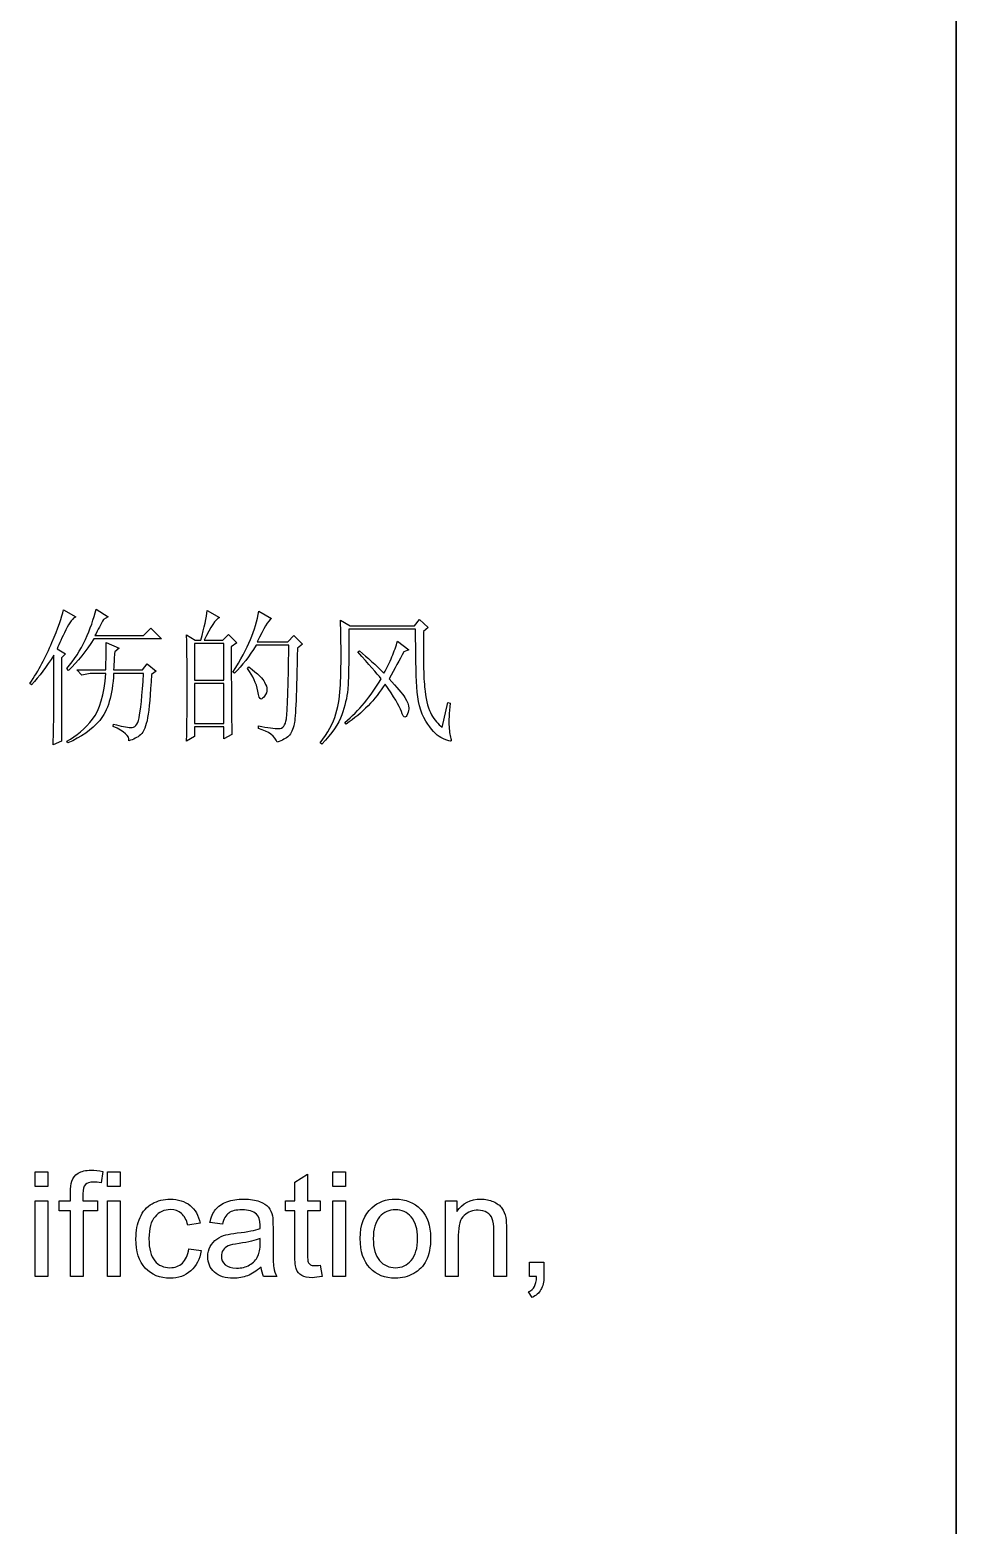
# Model space of a CAD drawing. Extents: x -45 to 645, y -160 to 467.
# Drawn here: x 388.96 to 400.13, y 105.36 to 123.4 of the extents above; entities that cross this region are included whole.
import ezdxf

# ---------------------------------------------------------------- set-up
doc = ezdxf.new("R2010")
doc.units = 0
doc.layers.add('layer 1', color=7, linetype='Continuous')

msp = doc.modelspace()

# ---------------------------------------------------------------- linework, layer by layer
at = {"color": 7, "lineweight": 35}
msp.add_line((400.132, 209.862), (400.132, 81.262), dxfattribs=at)
msp.add_line((400.132, 209.862), (400.132, 81.262), dxfattribs=at)
msp.add_line((400.132, 209.862), (400.132, 81.262), dxfattribs=at)
msp.add_line((400.132, 209.862), (400.132, 81.262), dxfattribs=at)
at = {"layer": 'layer 1', "color": 7, "lineweight": 9, "true_color": 0xffffff}
msp.add_open_spline([(400.131, 209.862), (400.131, 166.996), (400.131, 102.696), (400.131, 81.262)], degree=3, dxfattribs=at)
at = {"layer": 'layer 1', "color": 7, "true_color": 0xffffff}
for points, knots in [([(389.344, 114.816), (389.344, 114.816), (389.344, 115.823), (389.344, 115.823), (389.344, 115.823), (389.391, 115.871), (389.391, 115.871), (389.391, 115.871), (389.29, 115.933), (389.29, 115.933), (389.312, 115.993), (389.347, 116.068), (389.394, 116.16), (389.442, 116.252), (389.482, 116.305), (389.513, 116.319), (389.513, 116.319), (389.365, 116.402), (389.365, 116.402), (389.346, 116.315), (389.3, 116.183), (389.227, 116.008), (389.155, 115.834), (389.066, 115.67), (388.961, 115.513), (388.961, 115.513), (388.982, 115.499), (388.982, 115.499), (389.073, 115.596), (389.162, 115.716), (389.248, 115.857), (389.248, 115.857), (389.248, 115.127), (389.248, 115.127), (389.248, 115.04), (389.246, 114.922), (389.241, 114.775), (389.241, 114.775), (389.344, 114.816), (389.344, 114.816)], [0, 0, 0, 0, 0.076923, 0.076923, 0.076923, 0.153846, 0.153846, 0.153846, 0.230769, 0.230769, 0.230769, 0.307692, 0.307692, 0.307692, 0.384615, 0.384615, 0.384615, 0.461538, 0.461538, 0.461538, 0.538462, 0.538462, 0.538462, 0.615385, 0.615385, 0.615385, 0.692308, 0.692308, 0.692308, 0.769231, 0.769231, 0.769231, 0.846154, 0.846154, 0.846154, 0.923077, 0.923077, 0.923077, 1, 1, 1, 1]), ([(389.63, 116.044), (389.571, 115.915), (389.496, 115.799), (389.405, 115.693), (389.405, 115.693), (389.426, 115.672), (389.426, 115.672), (389.539, 115.777), (389.641, 115.904), (389.731, 116.051), (389.731, 116.051), (390.55, 116.051), (390.55, 116.051), (390.55, 116.051), (390.421, 116.181), (390.421, 116.181), (390.421, 116.181), (390.332, 116.091), (390.332, 116.091), (390.332, 116.091), (389.745, 116.091), (389.745, 116.091), (389.782, 116.165), (389.817, 116.231), (389.848, 116.285), (389.848, 116.285), (389.903, 116.319), (389.903, 116.319), (389.903, 116.319), (389.759, 116.409), (389.759, 116.409), (389.731, 116.294), (389.689, 116.172), (389.63, 116.044)], [0, 0, 0, 0, 0.090909, 0.090909, 0.090909, 0.181818, 0.181818, 0.181818, 0.272727, 0.272727, 0.272727, 0.363636, 0.363636, 0.363636, 0.454545, 0.454545, 0.454545, 0.545455, 0.545455, 0.545455, 0.636364, 0.636364, 0.636364, 0.727273, 0.727273, 0.727273, 0.818182, 0.818182, 0.818182, 0.909091, 0.909091, 0.909091, 1, 1, 1, 1]), ([(391.458, 116.003), (391.458, 116.003), (391.355, 116.107), (391.355, 116.107), (391.355, 116.107), (391.287, 116.037), (391.287, 116.037), (391.287, 116.037), (391.062, 116.037), (391.062, 116.037), (391.139, 116.197), (391.202, 116.289), (391.247, 116.312), (391.247, 116.312), (391.097, 116.395), (391.097, 116.395), (391.092, 116.312), (391.067, 116.194), (391.022, 116.037), (391.022, 116.037), (390.954, 116.037), (390.954, 116.037), (390.954, 116.037), (390.851, 116.1), (390.851, 116.1), (390.856, 115.889), (390.858, 115.675), (390.858, 115.462), (390.858, 115.248), (390.856, 115.033), (390.851, 114.818), (390.851, 114.818), (390.947, 114.873), (390.947, 114.873), (390.947, 114.873), (390.947, 114.989), (390.947, 114.989), (390.947, 114.989), (391.301, 114.989), (391.301, 114.989), (391.301, 114.989), (391.301, 114.844), (391.301, 114.844), (391.301, 114.844), (391.397, 114.899), (391.397, 114.899), (391.392, 115.065), (391.39, 115.416), (391.39, 115.955), (391.39, 115.955), (391.458, 116.003), (391.458, 116.003)], [0, 0, 0, 0, 0.058824, 0.058824, 0.058824, 0.117647, 0.117647, 0.117647, 0.176471, 0.176471, 0.176471, 0.235294, 0.235294, 0.235294, 0.294118, 0.294118, 0.294118, 0.352941, 0.352941, 0.352941, 0.411765, 0.411765, 0.411765, 0.470588, 0.470588, 0.470588, 0.529412, 0.529412, 0.529412, 0.588235, 0.588235, 0.588235, 0.647059, 0.647059, 0.647059, 0.705882, 0.705882, 0.705882, 0.764706, 0.764706, 0.764706, 0.823529, 0.823529, 0.823529, 0.882353, 0.882353, 0.882353, 0.941176, 0.941176, 0.941176, 1, 1, 1, 1]), ([(391.622, 116.044), (391.575, 115.929), (391.505, 115.799), (391.409, 115.65), (391.409, 115.65), (391.43, 115.638), (391.43, 115.638), (391.521, 115.73), (391.608, 115.841), (391.69, 115.975), (391.69, 115.975), (392.085, 115.975), (392.085, 115.975), (392.076, 115.46), (392.066, 115.164), (392.055, 115.086), (392.043, 115.008), (392.012, 114.969), (391.963, 114.969), (391.912, 114.97), (391.83, 114.98), (391.717, 115.003), (391.717, 115.003), (391.717, 114.97), (391.717, 114.97), (391.844, 114.932), (391.919, 114.878), (391.942, 114.804), (392.007, 114.827), (392.052, 114.851), (392.082, 114.88), (392.111, 114.908), (392.134, 114.957), (392.15, 115.028), (392.165, 115.098), (392.179, 115.403), (392.188, 115.94), (392.188, 115.94), (392.249, 115.989), (392.249, 115.989), (392.249, 115.989), (392.146, 116.091), (392.146, 116.091), (392.146, 116.091), (392.071, 116.016), (392.071, 116.016), (392.071, 116.016), (391.703, 116.016), (391.703, 116.016), (391.781, 116.181), (391.837, 116.275), (391.874, 116.298), (391.874, 116.298), (391.724, 116.388), (391.724, 116.388), (391.701, 116.273), (391.668, 116.158), (391.622, 116.044)], [0, 0, 0, 0, 0.052632, 0.052632, 0.052632, 0.105263, 0.105263, 0.105263, 0.157895, 0.157895, 0.157895, 0.210526, 0.210526, 0.210526, 0.263158, 0.263158, 0.263158, 0.315789, 0.315789, 0.315789, 0.368421, 0.368421, 0.368421, 0.421053, 0.421053, 0.421053, 0.473684, 0.473684, 0.473684, 0.526316, 0.526316, 0.526316, 0.578947, 0.578947, 0.578947, 0.631579, 0.631579, 0.631579, 0.684211, 0.684211, 0.684211, 0.736842, 0.736842, 0.736842, 0.789474, 0.789474, 0.789474, 0.842105, 0.842105, 0.842105, 0.894737, 0.894737, 0.894737, 0.947368, 0.947368, 0.947368, 1, 1, 1, 1]), ([(393.805, 115.137), (393.769, 115.199), (393.742, 115.294), (393.727, 115.421), (393.709, 115.546), (393.704, 115.786), (393.709, 116.141), (393.709, 116.141), (393.763, 116.188), (393.763, 116.188), (393.763, 116.188), (393.66, 116.285), (393.66, 116.285), (393.66, 116.285), (393.599, 116.209), (393.599, 116.209), (393.599, 116.209), (392.822, 116.209), (392.822, 116.209), (392.822, 116.209), (392.707, 116.28), (392.707, 116.28), (392.71, 116.137), (392.714, 115.993), (392.714, 115.844), (392.714, 115.73), (392.71, 115.613), (392.707, 115.497), (392.702, 115.379), (392.684, 115.262), (392.651, 115.148), (392.62, 115.033), (392.557, 114.917), (392.461, 114.797), (392.461, 114.797), (392.482, 114.783), (392.482, 114.783), (392.604, 114.911), (392.684, 115.028), (392.723, 115.134), (392.761, 115.239), (392.785, 115.343), (392.794, 115.444), (392.805, 115.546), (392.808, 115.788), (392.808, 116.169), (392.808, 116.169), (393.613, 116.169), (393.613, 116.169), (393.613, 115.874), (393.618, 115.642), (393.627, 115.472), (393.636, 115.303), (393.673, 115.165), (393.735, 115.061), (393.8, 114.959), (393.859, 114.892), (393.917, 114.862), (393.975, 114.832), (394.011, 114.818), (394.029, 114.818), (394.043, 114.818), (394.048, 114.823), (394.043, 114.837), (394.029, 114.874), (394.02, 114.925), (394.017, 114.992), (394.011, 115.059), (394.017, 115.155), (394.029, 115.278), (394.029, 115.278), (394.003, 115.285), (394.003, 115.285), (394.003, 115.285), (393.934, 114.982), (393.934, 114.982), (393.884, 115.024), (393.84, 115.075), (393.805, 115.137)], [0, 0, 0, 0, 0.038462, 0.038462, 0.038462, 0.076923, 0.076923, 0.076923, 0.115385, 0.115385, 0.115385, 0.153846, 0.153846, 0.153846, 0.192308, 0.192308, 0.192308, 0.230769, 0.230769, 0.230769, 0.269231, 0.269231, 0.269231, 0.307692, 0.307692, 0.307692, 0.346154, 0.346154, 0.346154, 0.384615, 0.384615, 0.384615, 0.423077, 0.423077, 0.423077, 0.461538, 0.461538, 0.461538, 0.5, 0.5, 0.5, 0.538462, 0.538462, 0.538462, 0.576923, 0.576923, 0.576923, 0.615385, 0.615385, 0.615385, 0.653846, 0.653846, 0.653846, 0.692308, 0.692308, 0.692308, 0.730769, 0.730769, 0.730769, 0.769231, 0.769231, 0.769231, 0.807692, 0.807692, 0.807692, 0.846154, 0.846154, 0.846154, 0.884615, 0.884615, 0.884615, 0.923077, 0.923077, 0.923077, 0.961538, 0.961538, 0.961538, 1, 1, 1, 1]), ([(389.527, 115.677), (389.527, 115.677), (389.588, 115.615), (389.588, 115.615), (389.639, 115.629), (389.693, 115.636), (389.752, 115.636), (389.752, 115.636), (389.876, 115.636), (389.876, 115.636), (389.857, 115.379), (389.803, 115.193), (389.716, 115.082), (389.627, 114.97), (389.524, 114.881), (389.405, 114.816), (389.405, 114.816), (389.419, 114.797), (389.419, 114.797), (389.578, 114.865), (389.705, 114.955), (389.803, 115.068), (389.901, 115.181), (389.957, 115.37), (389.971, 115.636), (389.971, 115.636), (390.332, 115.636), (390.332, 115.636), (390.315, 115.361), (390.295, 115.181), (390.278, 115.098), (390.261, 115.015), (390.227, 114.977), (390.178, 114.982), (390.131, 114.987), (390.061, 114.999), (389.971, 115.022), (389.971, 115.022), (389.964, 114.996), (389.964, 114.996), (390.1, 114.936), (390.164, 114.878), (390.156, 114.823), (390.21, 114.837), (390.257, 114.862), (390.295, 114.895), (390.334, 114.931), (390.362, 114.999), (390.381, 115.102), (390.398, 115.206), (390.414, 115.379), (390.428, 115.622), (390.428, 115.622), (390.482, 115.664), (390.482, 115.664), (390.482, 115.664), (390.374, 115.753), (390.374, 115.753), (390.374, 115.753), (390.318, 115.677), (390.318, 115.677), (390.318, 115.677), (389.971, 115.677), (389.971, 115.677), (389.976, 115.774), (389.979, 115.848), (389.985, 115.897), (389.985, 115.897), (390.039, 115.94), (390.039, 115.94), (390.039, 115.94), (389.882, 116.008), (389.882, 116.008), (389.882, 115.908), (389.88, 115.797), (389.876, 115.677), (389.876, 115.677), (389.527, 115.677), (389.527, 115.677)], [0, 0, 0, 0, 0.038462, 0.038462, 0.038462, 0.076923, 0.076923, 0.076923, 0.115385, 0.115385, 0.115385, 0.153846, 0.153846, 0.153846, 0.192308, 0.192308, 0.192308, 0.230769, 0.230769, 0.230769, 0.269231, 0.269231, 0.269231, 0.307692, 0.307692, 0.307692, 0.346154, 0.346154, 0.346154, 0.384615, 0.384615, 0.384615, 0.423077, 0.423077, 0.423077, 0.461538, 0.461538, 0.461538, 0.5, 0.5, 0.5, 0.538462, 0.538462, 0.538462, 0.576923, 0.576923, 0.576923, 0.615385, 0.615385, 0.615385, 0.653846, 0.653846, 0.653846, 0.692308, 0.692308, 0.692308, 0.730769, 0.730769, 0.730769, 0.769231, 0.769231, 0.769231, 0.807692, 0.807692, 0.807692, 0.846154, 0.846154, 0.846154, 0.884615, 0.884615, 0.884615, 0.923077, 0.923077, 0.923077, 0.961538, 0.961538, 0.961538, 1, 1, 1, 1]), ([(391.301, 115.996), (391.301, 115.996), (391.301, 115.553), (391.301, 115.553), (391.301, 115.553), (390.947, 115.553), (390.947, 115.553), (390.947, 115.553), (390.947, 115.996), (390.947, 115.996), (390.947, 115.996), (391.301, 115.996), (391.301, 115.996)], [0, 0, 0, 0, 0.25, 0.25, 0.25, 0.5, 0.5, 0.5, 0.75, 0.75, 0.75, 1, 1, 1, 1]), ([(393.327, 115.834), (393.299, 115.769), (393.267, 115.701), (393.231, 115.638), (393.131, 115.739), (393.033, 115.828), (392.937, 115.906), (392.937, 115.906), (392.918, 115.894), (392.918, 115.894), (393.049, 115.746), (393.143, 115.638), (393.198, 115.569), (393.075, 115.361), (392.929, 115.186), (392.761, 115.044), (392.761, 115.044), (392.775, 115.024), (392.775, 115.024), (392.971, 115.156), (393.126, 115.319), (393.245, 115.507), (393.35, 115.356), (393.416, 115.245), (393.442, 115.176), (393.456, 115.13), (393.47, 115.107), (393.484, 115.107), (393.493, 115.107), (393.503, 115.119), (393.514, 115.148), (393.526, 115.176), (393.531, 115.199), (393.531, 115.216), (393.531, 115.254), (393.515, 115.296), (393.484, 115.345), (393.453, 115.393), (393.388, 115.467), (393.294, 115.569), (393.362, 115.693), (393.419, 115.8), (393.47, 115.894), (393.47, 115.894), (393.531, 115.92), (393.531, 115.92), (393.531, 115.92), (393.395, 116.024), (393.395, 116.024), (393.377, 115.964), (393.355, 115.901), (393.327, 115.834)], [0, 0, 0, 0, 0.058824, 0.058824, 0.058824, 0.117647, 0.117647, 0.117647, 0.176471, 0.176471, 0.176471, 0.235294, 0.235294, 0.235294, 0.294118, 0.294118, 0.294118, 0.352941, 0.352941, 0.352941, 0.411765, 0.411765, 0.411765, 0.470588, 0.470588, 0.470588, 0.529412, 0.529412, 0.529412, 0.588235, 0.588235, 0.588235, 0.647059, 0.647059, 0.647059, 0.705882, 0.705882, 0.705882, 0.764706, 0.764706, 0.764706, 0.823529, 0.823529, 0.823529, 0.882353, 0.882353, 0.882353, 0.941176, 0.941176, 0.941176, 1, 1, 1, 1]), ([(391.587, 115.693), (391.65, 115.605), (391.692, 115.515), (391.71, 115.423), (391.718, 115.359), (391.732, 115.326), (391.752, 115.326), (391.76, 115.326), (391.774, 115.338), (391.792, 115.361), (391.811, 115.384), (391.82, 115.412), (391.82, 115.444), (391.82, 115.462), (391.811, 115.492), (391.792, 115.53), (391.774, 115.569), (391.71, 115.631), (391.601, 115.714), (391.601, 115.714), (391.587, 115.693), (391.587, 115.693)], [0, 0, 0, 0, 0.142857, 0.142857, 0.142857, 0.285714, 0.285714, 0.285714, 0.428571, 0.428571, 0.428571, 0.571429, 0.571429, 0.571429, 0.714286, 0.714286, 0.714286, 0.857143, 0.857143, 0.857143, 1, 1, 1, 1]), ([(391.301, 115.513), (391.301, 115.513), (391.301, 115.029), (391.301, 115.029), (391.301, 115.029), (390.947, 115.029), (390.947, 115.029), (390.947, 115.029), (390.947, 115.513), (390.947, 115.513), (390.947, 115.513), (391.301, 115.513), (391.301, 115.513)], [0, 0, 0, 0, 0.25, 0.25, 0.25, 0.5, 0.5, 0.5, 0.75, 0.75, 0.75, 1, 1, 1, 1]), ([(389.178, 109.441), (389.178, 109.441), (389.178, 109.618), (389.178, 109.618), (389.178, 109.618), (389.024, 109.618), (389.024, 109.618), (389.024, 109.618), (389.024, 109.441), (389.024, 109.441), (389.024, 109.441), (389.178, 109.441), (389.178, 109.441)], [0, 0, 0, 0, 0.25, 0.25, 0.25, 0.5, 0.5, 0.5, 0.75, 0.75, 0.75, 1, 1, 1, 1]), ([(389.603, 108.355), (389.603, 108.355), (389.603, 109.15), (389.603, 109.15), (389.603, 109.15), (389.777, 109.15), (389.777, 109.15), (389.777, 109.15), (389.777, 109.27), (389.777, 109.27), (389.777, 109.27), (389.601, 109.27), (389.601, 109.27), (389.601, 109.27), (389.601, 109.355), (389.601, 109.355), (389.601, 109.41), (389.609, 109.447), (389.63, 109.466), (389.65, 109.486), (389.681, 109.496), (389.728, 109.496), (389.756, 109.496), (389.788, 109.493), (389.819, 109.487), (389.819, 109.487), (389.842, 109.623), (389.842, 109.623), (389.789, 109.634), (389.742, 109.639), (389.699, 109.639), (389.632, 109.639), (389.58, 109.627), (389.543, 109.602), (389.505, 109.577), (389.48, 109.544), (389.465, 109.505), (389.454, 109.475), (389.449, 109.429), (389.449, 109.367), (389.449, 109.367), (389.449, 109.27), (389.449, 109.27), (389.449, 109.27), (389.313, 109.27), (389.313, 109.27), (389.313, 109.27), (389.313, 109.15), (389.313, 109.15), (389.313, 109.15), (389.449, 109.15), (389.449, 109.15), (389.449, 109.15), (389.449, 108.355), (389.449, 108.355), (389.449, 108.355), (389.603, 108.355), (389.603, 108.355)], [0, 0, 0, 0, 0.052632, 0.052632, 0.052632, 0.105263, 0.105263, 0.105263, 0.157895, 0.157895, 0.157895, 0.210526, 0.210526, 0.210526, 0.263158, 0.263158, 0.263158, 0.315789, 0.315789, 0.315789, 0.368421, 0.368421, 0.368421, 0.421053, 0.421053, 0.421053, 0.473684, 0.473684, 0.473684, 0.526316, 0.526316, 0.526316, 0.578947, 0.578947, 0.578947, 0.631579, 0.631579, 0.631579, 0.684211, 0.684211, 0.684211, 0.736842, 0.736842, 0.736842, 0.789474, 0.789474, 0.789474, 0.842105, 0.842105, 0.842105, 0.894737, 0.894737, 0.894737, 0.947368, 0.947368, 0.947368, 1, 1, 1, 1]), ([(390.051, 109.441), (390.051, 109.441), (390.051, 109.618), (390.051, 109.618), (390.051, 109.618), (389.897, 109.618), (389.897, 109.618), (389.897, 109.618), (389.897, 109.441), (389.897, 109.441), (389.897, 109.441), (390.051, 109.441), (390.051, 109.441)], [0, 0, 0, 0, 0.25, 0.25, 0.25, 0.5, 0.5, 0.5, 0.75, 0.75, 0.75, 1, 1, 1, 1]), ([(392.397, 108.487), (392.374, 108.487), (392.356, 108.491), (392.344, 108.498), (392.332, 108.507), (392.323, 108.515), (392.318, 108.529), (392.313, 108.542), (392.309, 108.57), (392.309, 108.614), (392.309, 108.614), (392.309, 109.15), (392.309, 109.15), (392.309, 109.15), (392.463, 109.15), (392.463, 109.15), (392.463, 109.15), (392.463, 109.27), (392.463, 109.27), (392.463, 109.27), (392.309, 109.27), (392.309, 109.27), (392.309, 109.27), (392.309, 109.59), (392.309, 109.59), (392.309, 109.59), (392.156, 109.496), (392.156, 109.496), (392.156, 109.496), (392.156, 109.27), (392.156, 109.27), (392.156, 109.27), (392.042, 109.27), (392.042, 109.27), (392.042, 109.27), (392.042, 109.15), (392.042, 109.15), (392.042, 109.15), (392.156, 109.15), (392.156, 109.15), (392.156, 109.15), (392.156, 108.623), (392.156, 108.623), (392.156, 108.529), (392.163, 108.469), (392.175, 108.44), (392.187, 108.411), (392.208, 108.387), (392.239, 108.369), (392.269, 108.351), (392.313, 108.342), (392.369, 108.342), (392.402, 108.343), (392.44, 108.348), (392.484, 108.357), (392.484, 108.357), (392.463, 108.492), (392.463, 108.492), (392.435, 108.489), (392.412, 108.487), (392.397, 108.487)], [0, 0, 0, 0, 0.05, 0.05, 0.05, 0.1, 0.1, 0.1, 0.15, 0.15, 0.15, 0.2, 0.2, 0.2, 0.25, 0.25, 0.25, 0.3, 0.3, 0.3, 0.35, 0.35, 0.35, 0.4, 0.4, 0.4, 0.45, 0.45, 0.45, 0.5, 0.5, 0.5, 0.55, 0.55, 0.55, 0.6, 0.6, 0.6, 0.65, 0.65, 0.65, 0.7, 0.7, 0.7, 0.75, 0.75, 0.75, 0.8, 0.8, 0.8, 0.85, 0.85, 0.85, 0.9, 0.9, 0.9, 0.95, 0.95, 0.95, 1, 1, 1, 1]), ([(392.769, 109.441), (392.769, 109.441), (392.769, 109.618), (392.769, 109.618), (392.769, 109.618), (392.615, 109.618), (392.615, 109.618), (392.615, 109.618), (392.615, 109.441), (392.615, 109.441), (392.615, 109.441), (392.769, 109.441), (392.769, 109.441)], [0, 0, 0, 0, 0.25, 0.25, 0.25, 0.5, 0.5, 0.5, 0.75, 0.75, 0.75, 1, 1, 1, 1]), ([(389.178, 108.355), (389.178, 108.355), (389.178, 109.27), (389.178, 109.27), (389.178, 109.27), (389.024, 109.27), (389.024, 109.27), (389.024, 109.27), (389.024, 108.355), (389.024, 108.355), (389.024, 108.355), (389.178, 108.355), (389.178, 108.355)], [0, 0, 0, 0, 0.25, 0.25, 0.25, 0.5, 0.5, 0.5, 0.75, 0.75, 0.75, 1, 1, 1, 1]), ([(390.051, 108.355), (390.051, 108.355), (390.051, 109.27), (390.051, 109.27), (390.051, 109.27), (389.897, 109.27), (389.897, 109.27), (389.897, 109.27), (389.897, 108.355), (389.897, 108.355), (389.897, 108.355), (390.051, 108.355), (390.051, 108.355)], [0, 0, 0, 0, 0.25, 0.25, 0.25, 0.5, 0.5, 0.5, 0.75, 0.75, 0.75, 1, 1, 1, 1]), ([(390.8, 108.519), (390.76, 108.482), (390.71, 108.462), (390.65, 108.462), (390.575, 108.462), (390.514, 108.491), (390.467, 108.545), (390.42, 108.602), (390.397, 108.69), (390.397, 108.813), (390.397, 108.935), (390.421, 109.023), (390.47, 109.078), (390.518, 109.135), (390.58, 109.163), (390.659, 109.163), (390.71, 109.163), (390.753, 109.147), (390.79, 109.117), (390.825, 109.085), (390.851, 109.039), (390.865, 108.977), (390.865, 108.977), (391.013, 109), (391.013, 109), (390.996, 109.092), (390.956, 109.164), (390.893, 109.214), (390.83, 109.265), (390.75, 109.29), (390.652, 109.29), (390.575, 109.29), (390.502, 109.272), (390.435, 109.235), (390.371, 109.198), (390.32, 109.142), (390.289, 109.067), (390.256, 108.993), (390.24, 108.907), (390.24, 108.81), (390.24, 108.656), (390.278, 108.54), (390.353, 108.457), (390.428, 108.376), (390.528, 108.335), (390.652, 108.335), (390.75, 108.335), (390.833, 108.365), (390.902, 108.424), (390.968, 108.484), (391.012, 108.565), (391.027, 108.669), (391.027, 108.669), (390.877, 108.69), (390.877, 108.69), (390.867, 108.612), (390.84, 108.556), (390.8, 108.519)], [0, 0, 0, 0, 0.052632, 0.052632, 0.052632, 0.105263, 0.105263, 0.105263, 0.157895, 0.157895, 0.157895, 0.210526, 0.210526, 0.210526, 0.263158, 0.263158, 0.263158, 0.315789, 0.315789, 0.315789, 0.368421, 0.368421, 0.368421, 0.421053, 0.421053, 0.421053, 0.473684, 0.473684, 0.473684, 0.526316, 0.526316, 0.526316, 0.578947, 0.578947, 0.578947, 0.631579, 0.631579, 0.631579, 0.684211, 0.684211, 0.684211, 0.736842, 0.736842, 0.736842, 0.789474, 0.789474, 0.789474, 0.842105, 0.842105, 0.842105, 0.894737, 0.894737, 0.894737, 0.947368, 0.947368, 0.947368, 1, 1, 1, 1]), ([(391.78, 108.355), (391.78, 108.355), (391.941, 108.355), (391.941, 108.355), (391.921, 108.39), (391.909, 108.427), (391.902, 108.466), (391.897, 108.503), (391.893, 108.595), (391.893, 108.738), (391.893, 108.738), (391.893, 108.944), (391.893, 108.944), (391.893, 109.013), (391.892, 109.06), (391.886, 109.087), (391.876, 109.129), (391.86, 109.164), (391.837, 109.193), (391.815, 109.221), (391.78, 109.244), (391.731, 109.261), (391.682, 109.281), (391.619, 109.29), (391.542, 109.29), (391.464, 109.29), (391.396, 109.279), (391.336, 109.258), (391.277, 109.235), (391.232, 109.205), (391.2, 109.164), (391.169, 109.126), (391.146, 109.073), (391.132, 109.007), (391.132, 109.007), (391.282, 108.986), (391.282, 108.986), (391.298, 109.052), (391.324, 109.097), (391.359, 109.122), (391.394, 109.149), (391.446, 109.161), (391.52, 109.161), (391.597, 109.161), (391.656, 109.143), (391.694, 109.108), (391.724, 109.083), (391.738, 109.039), (391.738, 108.976), (391.738, 108.97), (391.738, 108.956), (391.738, 108.935), (391.679, 108.914), (391.588, 108.896), (391.462, 108.882), (391.403, 108.875), (391.357, 108.866), (391.326, 108.859), (391.286, 108.847), (391.249, 108.831), (391.216, 108.808), (391.183, 108.785), (391.156, 108.755), (391.136, 108.718), (391.116, 108.683), (391.106, 108.641), (391.106, 108.596), (391.106, 108.521), (391.132, 108.457), (391.186, 108.41), (391.24, 108.36), (391.317, 108.335), (391.417, 108.335), (391.476, 108.335), (391.534, 108.346), (391.586, 108.365), (391.638, 108.387), (391.693, 108.42), (391.75, 108.469), (391.755, 108.425), (391.764, 108.388), (391.78, 108.355)], [0, 0, 0, 0, 0.037037, 0.037037, 0.037037, 0.074074, 0.074074, 0.074074, 0.111111, 0.111111, 0.111111, 0.148148, 0.148148, 0.148148, 0.185185, 0.185185, 0.185185, 0.222222, 0.222222, 0.222222, 0.259259, 0.259259, 0.259259, 0.296296, 0.296296, 0.296296, 0.333333, 0.333333, 0.333333, 0.37037, 0.37037, 0.37037, 0.407407, 0.407407, 0.407407, 0.444444, 0.444444, 0.444444, 0.481481, 0.481481, 0.481481, 0.518519, 0.518519, 0.518519, 0.555556, 0.555556, 0.555556, 0.592593, 0.592593, 0.592593, 0.62963, 0.62963, 0.62963, 0.666667, 0.666667, 0.666667, 0.703704, 0.703704, 0.703704, 0.740741, 0.740741, 0.740741, 0.777778, 0.777778, 0.777778, 0.814815, 0.814815, 0.814815, 0.851852, 0.851852, 0.851852, 0.888889, 0.888889, 0.888889, 0.925926, 0.925926, 0.925926, 0.962963, 0.962963, 0.962963, 1, 1, 1, 1]), ([(392.769, 108.355), (392.769, 108.355), (392.769, 109.27), (392.769, 109.27), (392.769, 109.27), (392.615, 109.27), (392.615, 109.27), (392.615, 109.27), (392.615, 108.355), (392.615, 108.355), (392.615, 108.355), (392.769, 108.355), (392.769, 108.355)], [0, 0, 0, 0, 0.25, 0.25, 0.25, 0.5, 0.5, 0.5, 0.75, 0.75, 0.75, 1, 1, 1, 1]), ([(393.062, 108.459), (393.141, 108.376), (393.244, 108.335), (393.37, 108.335), (393.45, 108.335), (393.522, 108.355), (393.59, 108.392), (393.656, 108.429), (393.707, 108.48), (393.742, 108.549), (393.776, 108.616), (393.794, 108.708), (393.794, 108.826), (393.794, 108.97), (393.754, 109.083), (393.675, 109.166), (393.597, 109.249), (393.495, 109.29), (393.37, 109.29), (393.258, 109.29), (393.164, 109.256), (393.085, 109.187), (392.992, 109.106), (392.945, 108.981), (392.945, 108.813), (392.945, 108.658), (392.984, 108.54), (393.062, 108.459)], [0, 0, 0, 0, 0.111111, 0.111111, 0.111111, 0.222222, 0.222222, 0.222222, 0.333333, 0.333333, 0.333333, 0.444444, 0.444444, 0.444444, 0.555556, 0.555556, 0.555556, 0.666667, 0.666667, 0.666667, 0.777778, 0.777778, 0.777778, 0.888889, 0.888889, 0.888889, 1, 1, 1, 1]), ([(394.128, 108.355), (394.128, 108.355), (394.128, 108.854), (394.128, 108.854), (394.128, 108.972), (394.152, 109.052), (394.199, 109.092), (394.247, 109.135), (394.302, 109.156), (394.367, 109.156), (394.409, 109.156), (394.444, 109.147), (394.474, 109.127), (394.505, 109.11), (394.526, 109.083), (394.538, 109.053), (394.55, 109.022), (394.556, 108.974), (394.556, 108.91), (394.556, 108.91), (394.556, 108.355), (394.556, 108.355), (394.556, 108.355), (394.709, 108.355), (394.709, 108.355), (394.709, 108.355), (394.709, 108.918), (394.709, 108.918), (394.709, 108.988), (394.706, 109.039), (394.701, 109.067), (394.692, 109.112), (394.676, 109.15), (394.653, 109.182), (394.631, 109.214), (394.596, 109.24), (394.55, 109.26), (394.505, 109.279), (394.454, 109.29), (394.4, 109.29), (394.275, 109.29), (394.178, 109.24), (394.112, 109.14), (394.112, 109.14), (394.112, 109.27), (394.112, 109.27), (394.112, 109.27), (393.974, 109.27), (393.974, 109.27), (393.974, 109.27), (393.974, 108.355), (393.974, 108.355), (393.974, 108.355), (394.128, 108.355), (394.128, 108.355)], [0, 0, 0, 0, 0.055556, 0.055556, 0.055556, 0.111111, 0.111111, 0.111111, 0.166667, 0.166667, 0.166667, 0.222222, 0.222222, 0.222222, 0.277778, 0.277778, 0.277778, 0.333333, 0.333333, 0.333333, 0.388889, 0.388889, 0.388889, 0.444444, 0.444444, 0.444444, 0.5, 0.5, 0.5, 0.555556, 0.555556, 0.555556, 0.611111, 0.611111, 0.611111, 0.666667, 0.666667, 0.666667, 0.722222, 0.722222, 0.722222, 0.777778, 0.777778, 0.777778, 0.833333, 0.833333, 0.833333, 0.888889, 0.888889, 0.888889, 0.944444, 0.944444, 0.944444, 1, 1, 1, 1]), ([(393.179, 109.075), (393.23, 109.133), (393.293, 109.161), (393.37, 109.161), (393.446, 109.161), (393.509, 109.133), (393.56, 109.075), (393.611, 109.016), (393.637, 108.93), (393.637, 108.817), (393.637, 108.697), (393.611, 108.609), (393.56, 108.551), (393.509, 108.492), (393.446, 108.462), (393.37, 108.462), (393.293, 108.462), (393.23, 108.491), (393.179, 108.549), (393.129, 108.607), (393.102, 108.695), (393.102, 108.812), (393.102, 108.928), (393.129, 109.016), (393.179, 109.075)], [0, 0, 0, 0, 0.125, 0.125, 0.125, 0.25, 0.25, 0.25, 0.375, 0.375, 0.375, 0.5, 0.5, 0.5, 0.625, 0.625, 0.625, 0.75, 0.75, 0.75, 0.875, 0.875, 0.875, 1, 1, 1, 1]), ([(391.738, 108.757), (391.738, 108.688), (391.729, 108.637), (391.712, 108.604), (391.691, 108.558), (391.658, 108.522), (391.61, 108.496), (391.565, 108.47), (391.513, 108.457), (391.453, 108.457), (391.392, 108.457), (391.347, 108.471), (391.317, 108.498), (391.286, 108.526), (391.27, 108.559), (391.27, 108.602), (391.27, 108.628), (391.277, 108.653), (391.291, 108.674), (391.305, 108.697), (391.326, 108.713), (391.352, 108.725), (391.378, 108.736), (391.424, 108.746), (391.486, 108.755), (391.598, 108.771), (391.682, 108.791), (391.738, 108.813), (391.738, 108.813), (391.738, 108.757), (391.738, 108.757)], [0, 0, 0, 0, 0.1, 0.1, 0.1, 0.2, 0.2, 0.2, 0.3, 0.3, 0.3, 0.4, 0.4, 0.4, 0.5, 0.5, 0.5, 0.6, 0.6, 0.6, 0.7, 0.7, 0.7, 0.8, 0.8, 0.8, 0.9, 0.9, 0.9, 1, 1, 1, 1]), ([(395.073, 108.355), (395.071, 108.302), (395.062, 108.263), (395.046, 108.235), (395.031, 108.207), (395.008, 108.186), (394.975, 108.171), (394.975, 108.171), (395.017, 108.104), (395.017, 108.104), (395.065, 108.126), (395.102, 108.157), (395.125, 108.198), (395.148, 108.237), (395.16, 108.29), (395.16, 108.355), (395.16, 108.355), (395.16, 108.531), (395.16, 108.531), (395.16, 108.531), (394.985, 108.531), (394.985, 108.531), (394.985, 108.531), (394.985, 108.355), (394.985, 108.355), (394.985, 108.355), (395.073, 108.355), (395.073, 108.355)], [0, 0, 0, 0, 0.111111, 0.111111, 0.111111, 0.222222, 0.222222, 0.222222, 0.333333, 0.333333, 0.333333, 0.444444, 0.444444, 0.444444, 0.555556, 0.555556, 0.555556, 0.666667, 0.666667, 0.666667, 0.777778, 0.777778, 0.777778, 0.888889, 0.888889, 0.888889, 1, 1, 1, 1])]:
    msp.add_open_spline(points, degree=3, knots=knots, dxfattribs=at)

doc.saveas('drawing.dxf')
